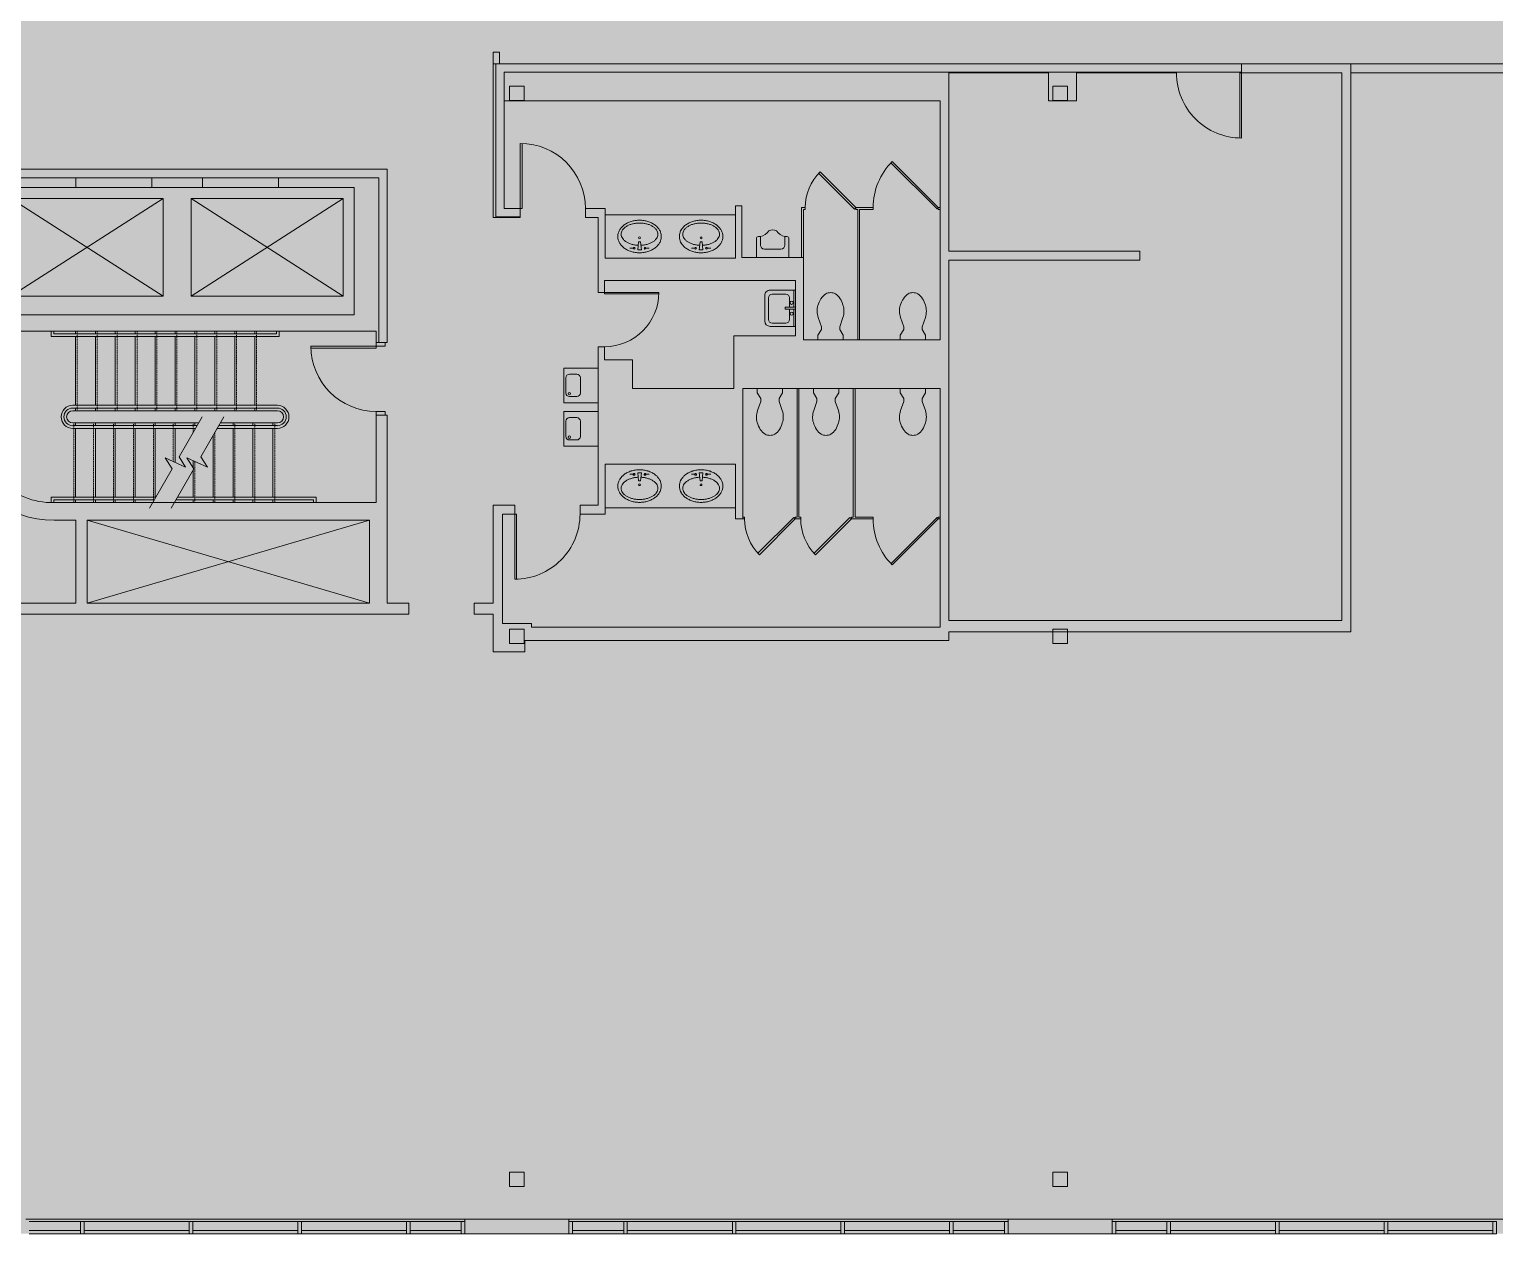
# Model space of a CAD drawing. Header units: inches. Extents: x -1102 to 2793, y -575 to 685.
# Drawn here: x -430 to 380, y -575 to 90 of the extents above; entities that cross this region are included whole.
import ezdxf

# ---------------------------------------------------------------- set-up
doc = ezdxf.new("R2010")
doc.units = ezdxf.units.IN
doc.header["$MEASUREMENT"] = 0
doc.linetypes.add('IMPORT-HIDDEN2', pattern=[0.1875, 0.125, -0.0625])
for name, color, linetype, lineweight in [('8603 Westwood - 2nd Floor - suite 200 230_dwg _2_', 8, 'Continuous', 9), ('A-COLS-EXST', 7, 'Continuous', 9), ('A-DETL-GENF', 92, 'Continuous', 9), ('A-DOOR-EXST', 7, 'Continuous', 9), ('A-EQPM-EXST', 7, 'Continuous', 9), ('A-FLOR-PFIX-EXST', 7, 'Continuous', 9), ('A-FLOR-RISR-EXST', 7, 'IMPORT-HIDDEN2', 9), ('A-FLOR-STRS-EXST', 7, 'Continuous', 9), ('A-FLOR-WDWK-EXST', 7, 'Continuous', 9), ('A-GLAZ-EXST', 7, 'Continuous', 9), ('A-GLAZ-SILL-EXST', 7, 'Continuous', 9), ('A-WALL', 113, 'Continuous', 9), ('A-WALL-DMIS-EXST', 7, 'Continuous', 9), ('A-WALL-FULL-EXST', 7, 'Continuous', 9), ('I-WALL', 2, 'Continuous', 13)]:
    doc.layers.add(name, color=color, linetype=linetype, lineweight=lineweight)

# ---------------------------------------------------------------- blocks, each defined once
blk = doc.blocks.new('8603 Westwood - 2nd Floor - suite 200 230_dwg_SM55-2424550-Reflected Ceiling Plan')
at = {"layer": 'A-DOOR-EXST', "flags": 128}
blk.add_lwpolyline([(1, 35.99), (1, 0), (0, 0), (0, 36)], dxfattribs=at)
at = {"layer": 'A-DOOR-EXST'}
blk.add_arc((0, 0), 36, 360, 90, dxfattribs=at)
blk = doc.blocks.new('8603 Westwood - 2nd Floor - suite 200 230_dwg_SM181-2424552-Reflected Ceiling Plan')
at = {"layer": 'A-FLOR-PFIX-EXST'}
for p, q in [((-3.01, 2.49), (-5.38, 2.49)), ((3, 2.49), (5.37, 2.49))]:
    blk.add_line(p, q, dxfattribs=at)
at = {"layer": 'A-FLOR-PFIX-EXST', "flags": 128}
blk.add_lwpolyline([(1, 1.62), (-1.01, 1.62), (-0.51, 6.14), (0.5, 6.14)], close=True, dxfattribs=at)
at = {"layer": 'A-FLOR-PFIX-EXST'}
for centre, radius, start, end in [((-1.34, 5.79), 11.96, 116.48623, 126.73912), ((-0.55, 4.23), 13.71, 107.16549, 116.52456), ((-0.13, 2.9), 15.11, 98.43075, 107.20364), ((-0.05, 0.34), 16.1, 93.40157, 100.46621), ((-0.01, 2.14), 15.88, 89.98216, 98.46721), ((0, -0.27), 16.72, 86.55459, 93.44541), ((0, 2.14), 15.88, 81.53279, 90.01784), ((0.04, 0.34), 16.1, 79.53379, 86.59843), ((0.12, 2.9), 15.11, 72.79636, 81.56925), ((0.54, 4.23), 13.71, 63.47544, 72.83451), ((1.33, 5.79), 11.96, 53.26088, 63.51377), ((-5.16, 9), 6.86, 165.09171, 179.94553), ((-5.16, 9.02), 6.86, 180.05447, 194.90829), ((-4.59, 8.84), 7.45, 150.94983, 165.00722), ((-3.6, 8.28), 8.59, 138.12983, 150.91663), ((-6.4, 10.29), 3.76, 172.01313, 190.63747), ((-6.09, 10.22), 4.08, 154.0944, 171.73801), ((-5.99, 10.39), 4.19, 190.89537, 208.2417), ((-2.43, 7.23), 10.16, 126.70744, 138.13954), ((-5.13, 9.75), 5.16, 138.88434, 153.99046), ((-4.95, 10.95), 5.37, 208.3195, 223.02409), ((-3.76, 8.56), 6.96, 126.55998, 138.92399), ((-2.33, 6.65), 9.35, 116.48913, 126.64354), ((-1.13, 4.3), 11.99, 107.96466, 116.56702), ((-0.37, 2), 14.41, 100.41624, 108.02686), ((0, 8.25), 0.487, 360, 180), ((0, 8.25), 0.487, 180, 360), ((0.36, 2), 14.41, 71.97314, 79.58376), ((1.12, 4.3), 11.99, 63.43298, 72.03534), ((2.32, 6.65), 9.35, 53.35646, 63.51087), ((3.75, 8.56), 6.96, 41.07601, 53.44002), ((2.42, 7.23), 10.16, 41.86046, 53.29256), ((4.94, 10.95), 5.37, 316.97591, 331.6805), ((5.12, 9.75), 5.16, 26.00954, 41.11566), ((5.98, 10.39), 4.19, 331.7583, 349.10463), ((6.08, 10.22), 4.08, 8.26199, 25.9056), ((3.59, 8.28), 8.59, 29.08337, 41.87017), ((6.39, 10.29), 3.76, 349.36253, 7.98687), ((4.58, 8.84), 7.45, 14.99278, 29.05017), ((5.15, 9), 6.86, 0.05447, 14.90829), ((5.15, 9.02), 6.86, 345.09171, 359.94553), ((-4.59, 9.18), 7.45, 194.99278, 209.05017), ((-3.6, 9.74), 8.59, 209.08337, 221.87017), ((-2.43, 10.78), 10.16, 221.86046, 233.29256), ((-3.55, 12.24), 7.27, 222.97294, 234.9845), ((-1.34, 12.22), 11.96, 233.26088, 243.51377), ((-2.14, 14.24), 9.72, 234.90001, 244.79615), ((-0.55, 13.79), 13.71, 243.47544, 252.83451), ((-1, 16.62), 12.36, 244.72039, 253.15131), ((-0.13, 15.12), 15.11, 252.79636, 261.56925), ((-0.3, 18.86), 14.7, 253.09118, 260.59969), ((-3.01, 2.49), 0.5, 360, 180), ((-3.01, 2.49), 0.5, 180, 0), ((-0.04, 20.4), 16.26, 260.55097, 267.56951), ((-0.01, 15.88), 15.88, 261.53279, 270.01784), ((0, 15.88), 15.88, 269.98216, 278.46721), ((0.03, 20.4), 16.26, 272.43049, 279.44903), ((0.12, 15.12), 15.11, 278.43075, 287.20364), ((3, 2.49), 0.5, 360, 180), ((3, 2.49), 0.5, 180, 360), ((0.3, 18.86), 14.7, 279.40031, 286.90882), ((0.99, 16.62), 12.36, 286.84869, 295.27961), ((0.54, 13.79), 13.71, 287.16549, 296.52456), ((2.13, 14.24), 9.72, 295.20385, 305.09999), ((1.33, 12.22), 11.96, 296.48623, 306.73912), ((3.54, 12.24), 7.27, 305.0155, 317.02706), ((2.42, 10.78), 10.16, 306.70744, 318.13954), ((3.59, 9.74), 8.59, 318.12983, 330.91663), ((4.58, 9.18), 7.45, 330.94983, 345.00722)]:
    blk.add_arc(centre, radius, start, end, dxfattribs=at)
blk = doc.blocks.new('8603 Westwood - 2nd Floor - suite 200 230_dwg_SM181-2424553-Reflected Ceiling Plan')
at = {"layer": 'A-FLOR-PFIX-EXST'}
for p, q in [((-3.01, 2.49), (-5.38, 2.49)), ((3, 2.49), (5.37, 2.49))]:
    blk.add_line(p, q, dxfattribs=at)
at = {"layer": 'A-FLOR-PFIX-EXST', "flags": 128}
blk.add_lwpolyline([(1, 1.62), (-1.01, 1.62), (-0.51, 6.14), (0.5, 6.14)], close=True, dxfattribs=at)
at = {"layer": 'A-FLOR-PFIX-EXST'}
for centre, radius, start, end in [((-1.34, 5.79), 11.96, 116.48623, 126.73912), ((-0.55, 4.23), 13.71, 107.16549, 116.52456), ((-0.13, 2.9), 15.11, 98.43075, 107.20364), ((-0.05, 0.34), 16.1, 93.40157, 100.46621), ((-0.01, 2.14), 15.88, 89.98216, 98.46721), ((0, -0.27), 16.72, 86.55459, 93.44541), ((0, 2.14), 15.88, 81.53279, 90.01784), ((0.04, 0.34), 16.1, 79.53379, 86.59843), ((0.12, 2.9), 15.11, 72.79636, 81.56925), ((0.54, 4.23), 13.71, 63.47544, 72.83451), ((1.33, 5.79), 11.96, 53.26088, 63.51377), ((-5.16, 9), 6.86, 165.09171, 179.94553), ((-5.16, 9.02), 6.86, 180.05447, 194.90829), ((-4.59, 8.84), 7.45, 150.94983, 165.00722), ((-3.6, 8.28), 8.59, 138.12983, 150.91663), ((-6.4, 10.29), 3.76, 172.01313, 190.63747), ((-6.09, 10.22), 4.08, 154.0944, 171.73801), ((-5.99, 10.39), 4.19, 190.89537, 208.2417), ((-2.43, 7.23), 10.16, 126.70744, 138.13954), ((-5.13, 9.75), 5.16, 138.88434, 153.99046), ((-4.95, 10.95), 5.37, 208.3195, 223.02409), ((-3.76, 8.56), 6.96, 126.55998, 138.92399), ((-2.33, 6.65), 9.35, 116.48913, 126.64354), ((-1.13, 4.3), 11.99, 107.96466, 116.56702), ((-0.37, 2), 14.41, 100.41624, 108.02686), ((0, 8.25), 0.487, 360, 180), ((0, 8.25), 0.487, 180, 360), ((0.36, 2), 14.41, 71.97314, 79.58376), ((1.12, 4.3), 11.99, 63.43298, 72.03534), ((2.32, 6.65), 9.35, 53.35646, 63.51087), ((3.75, 8.56), 6.96, 41.07601, 53.44002), ((2.42, 7.23), 10.16, 41.86046, 53.29256), ((4.94, 10.95), 5.37, 316.97591, 331.6805), ((5.12, 9.75), 5.16, 26.00954, 41.11566), ((5.98, 10.39), 4.19, 331.7583, 349.10463), ((6.08, 10.22), 4.08, 8.26199, 25.9056), ((3.59, 8.28), 8.59, 29.08337, 41.87017), ((6.39, 10.29), 3.76, 349.36253, 7.98687), ((4.58, 8.84), 7.45, 14.99278, 29.05017), ((5.15, 9), 6.86, 0.05447, 14.90829), ((5.15, 9.02), 6.86, 345.09171, 359.94553), ((-4.59, 9.18), 7.45, 194.99278, 209.05017), ((-3.6, 9.74), 8.59, 209.08337, 221.87017), ((-2.43, 10.78), 10.16, 221.86046, 233.29256), ((-3.55, 12.24), 7.27, 222.97294, 234.9845), ((-1.34, 12.22), 11.96, 233.26088, 243.51377), ((-2.14, 14.24), 9.72, 234.90001, 244.79615), ((-0.55, 13.79), 13.71, 243.47544, 252.83451), ((-1, 16.62), 12.36, 244.72039, 253.15131), ((-0.13, 15.12), 15.11, 252.79636, 261.56925), ((-0.3, 18.86), 14.7, 253.09118, 260.59969), ((-3.01, 2.49), 0.5, 360, 180), ((-3.01, 2.49), 0.5, 180, 0), ((-0.04, 20.4), 16.26, 260.55097, 267.56951), ((-0.01, 15.88), 15.88, 261.53279, 270.01784), ((0, 15.88), 15.88, 269.98216, 278.46721), ((0.03, 20.4), 16.26, 272.43049, 279.44903), ((0.12, 15.12), 15.11, 278.43075, 287.20364), ((3, 2.49), 0.5, 360, 180), ((3, 2.49), 0.5, 180, 360), ((0.3, 18.86), 14.7, 279.40031, 286.90882), ((0.99, 16.62), 12.36, 286.84869, 295.27961), ((0.54, 13.79), 13.71, 287.16549, 296.52456), ((2.13, 14.24), 9.72, 295.20385, 305.09999), ((1.33, 12.22), 11.96, 296.48623, 306.73912), ((3.54, 12.24), 7.27, 305.0155, 317.02706), ((2.42, 10.78), 10.16, 306.70744, 318.13954), ((3.59, 9.74), 8.59, 318.12983, 330.91663), ((4.58, 9.18), 7.45, 330.94983, 345.00722)]:
    blk.add_arc(centre, radius, start, end, dxfattribs=at)
blk = doc.blocks.new('8603 Westwood - 2nd Floor - suite 200 230_dwg_SM330-2424554-Reflected Ceiling Plan')
at = {"layer": 'A-FLOR-PFIX-EXST', "flags": 128}
blk.add_lwpolyline([(20.61, 18.96), (0.82, -0.82), (0, 0), (19.8, 19.8)], dxfattribs=at)
at = {"layer": 'A-FLOR-PFIX-EXST'}
blk.add_arc((0, 0), 28, 360, 45, dxfattribs=at)
blk = doc.blocks.new('8603 Westwood - 2nd Floor - suite 200 230_dwg_TOILET3-2424555-Reflected Ceiling Plan')
at = {"layer": 'A-FLOR-PFIX-EXST', "flags": 128}
blk.add_lwpolyline([(12.32, -6.84), (7.19, -5.04), (5.59, -5.04), (2.5, -7), (0, -7), (0, 7), (2.5, 7), (5.59, 5.04), (7.19, 5.04), (12.32, 6.84)], dxfattribs=at)
at = {"layer": 'A-FLOR-PFIX-EXST'}
for centre, radius, start, end in [((15.72, -3.12), 10.52, 90, 108.83538), ((16.24, -0.62), 8.05, 71.16462, 93.77544), ((15.16, -6.53), 14.01, 57.64617, 74.75526), ((16.24, -3.98), 11.29, 36.06108, 55.36406), ((20.07, 0), 5.93, 360, 26.70119), ((20.07, 0), 5.93, 333.29881, 0), ((15.72, 3.12), 10.52, 251.16462, 270), ((15.72, 3.12), 10.52, 270, 288.83538), ((15.7, 5.91), 13.2, 284.96262, 301.78382), ((16.24, 3.98), 11.29, 304.63594, 323.93892)]:
    blk.add_arc(centre, radius, start, end, dxfattribs=at)
blk = doc.blocks.new('8603 Westwood - 2nd Floor - suite 200 230_dwg_SM76-2424556-Reflected Ceiling Plan')
blk.add_blockref('8603 Westwood - 2nd Floor - suite 200 230_dwg_TOILET3-2424555-Reflected Ceiling Plan', (0, 0))
blk = doc.blocks.new('8603 Westwood - 2nd Floor - suite 200 230_dwg_SM57-2424557-Reflected Ceiling Plan')
at = {"layer": 'A-FLOR-PFIX-EXST', "flags": 128}
blk.add_lwpolyline([(26.15, 24.74), (0.71, -0.71), (0, 0), (25.46, 25.46)], dxfattribs=at)
at = {"layer": 'A-FLOR-PFIX-EXST'}
blk.add_arc((0, 0), 36, 360, 45, dxfattribs=at)
blk = doc.blocks.new('8603 Westwood - 2nd Floor - suite 200 230_dwg_SM330-2424558-Reflected Ceiling Plan')
at = {"layer": 'A-FLOR-PFIX-EXST', "flags": 128}
blk.add_lwpolyline([(20.61, 18.96), (0.82, -0.82), (0, 0), (19.8, 19.8)], dxfattribs=at)
at = {"layer": 'A-FLOR-PFIX-EXST'}
blk.add_arc((0, 0), 28, 360, 45, dxfattribs=at)
blk = doc.blocks.new('8603 Westwood - 2nd Floor - suite 200 230_dwg_SM76-2424559-Reflected Ceiling Plan')
blk.add_blockref('8603 Westwood - 2nd Floor - suite 200 230_dwg_TOILET3-2424555-Reflected Ceiling Plan', (0, 0))
blk = doc.blocks.new('8603 Westwood - 2nd Floor - suite 200 230_dwg_SM79-2424560-Reflected Ceiling Plan')
at = {"layer": 'A-FLOR-PFIX-EXST'}
blk.add_line((-4.5, 4.55), (4.5, 4.55), dxfattribs=at)
at = {"layer": 'A-FLOR-PFIX-EXST', "flags": 128}
for points in [[(9, 10.37), (9, 0), (-9, 0), (-9, 10.37)], [(-7.88, 11.49), (-6.75, 11.49), (-6.75, 6.8)], [(7.88, 11.49), (6.75, 11.49), (6.75, 6.8)]]:
    blk.add_lwpolyline(points, dxfattribs=at)
at = {"layer": 'A-FLOR-PFIX-EXST'}
for centre, radius, start, end in [((-7.88, 10.37), 1.12, 90, 180), ((-9.05, 19.95), 8.77, 285.17538, 322.1261), ((0, 10.6), 4.5, 61.83304, 118.16696), ((9.05, 19.95), 8.77, 217.8739, 254.82462), ((7.88, 10.37), 1.13, 360, 90), ((-4.5, 6.8), 2.25, 180, 270), ((4.5, 6.8), 2.25, 270, 0)]:
    blk.add_arc(centre, radius, start, end, dxfattribs=at)
blk = doc.blocks.new('8603 Westwood - 2nd Floor - suite 200 230_dwg_SM342-2424561-Reflected Ceiling Plan')
at = {"layer": 'A-FLOR-PFIX-EXST'}
for p, q in [((3.45, -7.2), (3.45, -3.2)), ((5.45, -1.2), (13.81, -1.2)), ((15.81, -7.2), (15.81, -3.2)), ((5.45, -9.2), (13.81, -9.2))]:
    blk.add_line(p, q, dxfattribs=at)
at = {"layer": 'A-FLOR-PFIX-EXST', "flags": 128}
blk.add_lwpolyline([(0, 0), (19.11, 0), (19.11, -19), (0, -19)], close=True, dxfattribs=at)
at = {"layer": 'A-FLOR-PFIX-EXST'}
blk.add_circle((5, -3.08), 0.675, dxfattribs=at)
for centre, start, end in [((5.45, -3.2), 90, 180), ((5.45, -7.2), 180, 270), ((13.81, -3.2), 360, 90), ((13.81, -7.2), 270, 0)]:
    blk.add_arc(centre, 2, start, end, dxfattribs=at)
blk = doc.blocks.new('8603 Westwood - 2nd Floor - suite 200 230_dwg_SM55-2424562-Reflected Ceiling Plan')
at = {"layer": 'A-DOOR-EXST', "flags": 128}
blk.add_lwpolyline([(1, 35.99), (1, 0), (0, 0), (0, 36)], dxfattribs=at)
at = {"layer": 'A-DOOR-EXST'}
blk.add_arc((0, 0), 36, 360, 90, dxfattribs=at)
blk = doc.blocks.new('8603 Westwood - 2nd Floor - suite 200 230_dwg_SM73-2424563-Reflected Ceiling Plan')
at = {"layer": 'A-FLOR-PFIX-EXST'}
for p, q in [((-7, 17), (7, 17)), ((-8.25, 12.89), (-8.25, 5.35)), ((5.79, 14.89), (-6.25, 14.89)), ((7.79, 5.35), (7.79, 12.89)), ((-0.48, 1), (-10, 1)), ((-6.25, 3.35), (-0.48, 3.35)), ((0.52, 3.35), (5.79, 3.35)), ((10, 1), (0.52, 1))]:
    blk.add_line(p, q, dxfattribs=at)
at = {"layer": 'A-FLOR-PFIX-EXST', "flags": 128}
for points in [[(10, 14), (10, 0), (-10, 0), (-10, 14)], [(0.52, 0), (0.52, 5.68), (-0.48, 5.68), (-0.48, 0)]]:
    blk.add_lwpolyline(points, dxfattribs=at)
at = {"layer": 'A-FLOR-PFIX-EXST'}
for centre in [(-2.98, 2.13), (3.03, 2.13)]:
    blk.add_circle(centre, 0.877, dxfattribs=at)
for centre, radius, start, end in [((-7, 14), 3, 90, 180), ((7, 14), 3, 360, 90), ((-6.25, 12.89), 2, 90, 180), ((5.79, 12.89), 2, 360, 90), ((-6.25, 5.35), 2, 180, 270), ((5.79, 5.35), 2, 270, 0)]:
    blk.add_arc(centre, radius, start, end, dxfattribs=at)
blk = doc.blocks.new('8603 Westwood - 2nd Floor - suite 200 230_dwg_SM57-2424566-Reflected Ceiling Plan')
at = {"layer": 'A-FLOR-PFIX-EXST', "flags": 128}
blk.add_lwpolyline([(26.15, 24.74), (0.71, -0.71), (0, 0), (25.46, 25.46)], dxfattribs=at)
at = {"layer": 'A-FLOR-PFIX-EXST'}
blk.add_arc((0, 0), 36, 360, 45, dxfattribs=at)
blk = doc.blocks.new('8603 Westwood - 2nd Floor - suite 200 230_dwg _2_-2424548-Reflected Ceiling Plan')
at = {"layer": 'A-COLS-EXST', "flags": 128}
for points in [[(525.63, 634), (517.63, 634), (517.63, 626), (525.63, 626)], [(825.63, 634), (817.63, 634), (817.63, 626), (825.63, 626)], [(525.63, 334), (517.63, 334), (517.63, 326), (525.63, 326)], [(825.63, 334), (817.63, 334), (817.63, 326), (825.63, 326)], [(525.63, 34), (517.63, 34), (517.63, 26), (525.63, 26)], [(825.63, 34), (817.63, 34), (817.63, 26), (825.63, 26)]]:
    blk.add_lwpolyline(points, close=True, dxfattribs=at)
at = {"layer": 'A-DOOR-EXST', "flags": 128}
for points in [[(320, 583.37), (320, 577.87), (278, 577.87), (278, 583.37)], [(348, 583.37), (348, 577.87), (390, 577.87), (390, 583.37)], [(448.88, 492.25), (448.88, 490.25), (443.88, 490.25), (443.88, 492.25)], [(448.88, 452.25), (448.88, 454.25), (443.88, 454.25), (443.88, 452.25)]]:
    blk.add_lwpolyline(points, dxfattribs=at)
at = {"layer": 'A-EQPM-EXST'}
for p, q in [((242.25, 571.88), (326.25, 517.88)), ((326.25, 571.88), (242.25, 517.88)), ((341.75, 571.88), (425.75, 517.88)), ((425.75, 571.88), (341.75, 517.88)), ((284.25, 394.13), (440.25, 348.25)), ((440.25, 394.13), (284.25, 348.25))]:
    blk.add_line(p, q, dxfattribs=at)
at = {"layer": 'A-EQPM-EXST', "flags": 128}
for points in [[(326.25, 571.88), (242.25, 571.88), (242.25, 517.88), (326.25, 517.88)], [(341.75, 571.88), (425.75, 571.88), (425.75, 517.88), (341.75, 517.88)]]:
    blk.add_lwpolyline(points, close=True, dxfattribs=at)
at = {"layer": 'A-FLOR-PFIX-EXST', "flags": 128}
for points in [[(678.88, 539.37), (678.88, 566.87), (680.88, 566.87), (680.88, 565.87), (679.88, 565.87), (679.88, 539.37)], [(710.88, 493.87), (710.88, 565.87), (718.38, 565.87), (718.38, 566.87), (708.88, 566.87), (708.88, 565.87), (709.88, 565.87), (709.88, 493.87)], [(755.38, 565.87), (754.38, 565.87), (754.38, 566.87), (755.38, 566.87)], [(677.38, 467), (677.38, 395.87), (678.38, 395.87), (678.38, 394.87), (675.38, 394.87), (675.38, 395.87), (676.38, 395.87), (676.38, 467)], [(707.38, 467), (707.38, 395.87), (706.38, 395.87), (706.38, 394.87), (718.38, 394.87), (718.38, 395.87), (708.38, 395.87), (708.38, 467)], [(646.38, 394.87), (647.38, 394.87), (647.38, 395.87), (646.38, 395.87)], [(755.38, 394.87), (754.38, 394.87), (754.38, 395.87), (755.38, 395.87)]]:
    blk.add_lwpolyline(points, dxfattribs=at)
at = {"layer": 'A-FLOR-RISR-EXST'}
for p, q in [((278.88, 454.63), (278.88, 498.63)), ((289.88, 454.63), (289.88, 498.63)), ((300.88, 454.63), (300.88, 498.63)), ((311.88, 454.63), (311.88, 498.63)), ((322.88, 454.63), (322.88, 498.63)), ((333.88, 454.63), (333.88, 498.63)), ((344.88, 454.63), (344.88, 498.63)), ((355.88, 454.63), (355.88, 498.63)), ((366.88, 454.63), (366.88, 498.63)), ((377.88, 454.63), (377.88, 498.63)), ((276.88, 447.88), (276.88, 403.88)), ((287.88, 447.88), (287.88, 403.88)), ((298.88, 447.88), (298.88, 403.88)), ((309.88, 447.88), (309.88, 403.88)), ((320.88, 447.88), (320.88, 404.6)), ((331.88, 447.88), (331.88, 426.62)), ((342.88, 447.88), (342.88, 442.71)), ((365.88, 447.88), (365.88, 403.88)), ((376.88, 447.88), (376.88, 403.88)), ((387.88, 447.88), (387.88, 403.88)), ((354.88, 442.71), (354.88, 403.88)), ((343.88, 426.62), (343.88, 403.88))]:
    blk.add_line(p, q, dxfattribs=at)
at = {"layer": 'A-FLOR-STRS-EXST'}
for p, q in [((277.88, 497.13), (277.88, 498.63)), ((277.88, 457.63), (277.88, 495.63)), ((288.88, 497.13), (288.88, 498.63)), ((288.88, 457.63), (288.88, 495.63)), ((299.88, 497.13), (299.88, 498.63)), ((299.88, 457.63), (299.88, 495.63)), ((310.88, 497.13), (310.88, 498.63)), ((310.88, 457.63), (310.88, 495.63)), ((321.88, 497.13), (321.88, 498.63)), ((321.88, 457.63), (321.88, 495.63)), ((332.88, 497.13), (332.88, 498.63)), ((332.88, 457.63), (332.88, 495.63)), ((343.88, 497.13), (343.88, 498.63)), ((343.88, 457.63), (343.88, 495.63)), ((354.88, 497.13), (354.88, 498.63)), ((354.88, 457.63), (354.88, 495.63)), ((365.88, 497.13), (365.88, 498.63)), ((365.88, 457.63), (365.88, 495.63)), ((376.88, 497.13), (376.88, 498.63)), ((376.88, 457.63), (376.88, 495.63)), ((389.38, 457.63), (276.38, 457.63)), ((389.38, 456.13), (276.38, 456.13)), ((276.38, 454.63), (389.38, 454.63)), ((277.88, 454.63), (277.88, 456.13)), ((288.88, 454.63), (288.88, 456.13)), ((299.88, 454.63), (299.88, 456.13)), ((310.88, 454.63), (310.88, 456.13)), ((321.88, 454.63), (321.88, 456.13)), ((332.88, 454.63), (332.88, 456.13)), ((343.88, 454.63), (343.88, 456.13)), ((354.88, 454.63), (354.88, 456.13)), ((365.88, 454.63), (365.88, 456.13)), ((376.88, 454.63), (376.88, 456.13)), ((345.86, 447.88), (276.38, 447.88)), ((276.38, 446.38), (344.99, 446.38)), ((277.88, 447.88), (277.88, 446.38)), ((288.88, 447.88), (288.88, 446.38)), ((299.88, 447.88), (299.88, 446.38)), ((310.88, 447.88), (310.88, 446.38)), ((321.88, 447.88), (321.88, 446.38)), ((332.88, 447.88), (332.88, 446.38)), ((343.88, 447.88), (343.88, 446.38)), ((389.38, 446.38), (356.99, 446.38)), ((357.86, 447.88), (389.38, 447.88)), ((364.88, 447.88), (364.88, 446.38)), ((375.88, 447.88), (375.88, 446.38)), ((386.88, 447.88), (386.88, 446.38)), ((276.38, 444.88), (344.13, 444.88)), ((277.88, 444.88), (277.88, 406.88)), ((288.88, 444.88), (288.88, 406.88)), ((299.88, 444.88), (299.88, 406.88)), ((310.88, 444.88), (310.88, 406.88)), ((321.88, 444.88), (321.88, 406.88)), ((332.88, 444.88), (332.88, 426.15)), ((353.88, 440.98), (353.88, 406.88)), ((389.38, 444.88), (356.13, 444.88)), ((364.88, 444.88), (364.88, 406.88)), ((375.88, 444.88), (375.88, 406.88)), ((386.88, 444.88), (386.88, 406.88)), ((342.88, 427.08), (342.88, 423.26)), ((342.88, 421.92), (342.88, 406.88)), ((277.88, 405.38), (277.88, 403.88)), ((288.88, 405.38), (288.88, 403.88)), ((299.88, 405.38), (299.88, 403.88)), ((310.88, 405.38), (310.88, 403.88)), ((342.88, 405.38), (342.88, 403.88)), ((353.88, 405.38), (353.88, 403.88)), ((364.88, 405.38), (364.88, 403.88)), ((375.88, 405.38), (375.88, 403.88)), ((386.88, 405.38), (386.88, 403.88))]:
    blk.add_line(p, q, dxfattribs=at)
at = {"layer": 'A-FLOR-STRS-EXST', "flags": 128}
for points in [[(390.38, 498.63), (390.38, 495.63), (264.38, 495.63), (264.38, 498.63)], [(388.88, 498.63), (388.88, 497.13), (265.88, 497.13), (265.88, 498.63)], [(318.72, 400.88), (331.28, 422.62), (327.43, 428.67), (338.72, 423.46), (335.07, 429.19), (347.81, 451.25)], [(330.72, 400.88), (343.28, 422.62), (339.43, 428.67), (350.72, 423.46), (347.07, 429.19), (359.81, 451.25)], [(322.19, 406.88), (264.38, 406.88), (264.38, 404.13)], [(321.32, 405.38), (265.88, 405.38), (265.88, 404)], [(333.32, 405.38), (409.38, 405.38), (409.38, 403.88)], [(334.19, 406.88), (410.88, 406.88), (410.88, 403.88)]]:
    blk.add_lwpolyline(points, dxfattribs=at)
at = {"layer": 'A-FLOR-STRS-EXST'}
for centre, radius, start, end in [((276.38, 451.25), 6.38, 90, 270), ((276.38, 451.25), 4.88, 90, 270), ((276.38, 451.25), 3.38, 90, 270), ((389.38, 451.25), 6.38, 270, 90), ((389.38, 451.25), 4.88, 270, 90), ((389.38, 451.25), 3.38, 270, 90)]:
    blk.add_arc(centre, radius, start, end, dxfattribs=at)
at = {"layer": 'A-FLOR-WDWK-EXST'}
for p, q in [((642.38, 562.87), (570.38, 562.87)), ((642.38, 401.02), (570.38, 401.02))]:
    blk.add_line(p, q, dxfattribs=at)
at = {"layer": 'A-GLAZ-EXST'}
for p, q in [((252.38, 1.74), (280.63, 1.74)), ((282.63, 1.74), (340.63, 1.74)), ((342.63, 1.74), (400.63, 1.74)), ((460.63, 1.74), (402.63, 1.74)), ((490.88, 1.74), (462.63, 1.74)), ((552.38, 1.74), (580.63, 1.74)), ((582.63, 1.74), (640.63, 1.74)), ((700.63, 1.74), (642.63, 1.74)), ((760.63, 1.74), (702.63, 1.74)), ((790.88, 1.74), (762.63, 1.74)), ((852.38, 1.74), (880.63, 1.74)), ((882.63, 1.74), (940.63, 1.74)), ((942.63, 1.74), (1000.63, 1.74)), ((1060.63, 1.74), (1002.63, 1.74))]:
    blk.add_line(p, q, dxfattribs=at)
at = {"layer": 'A-GLAZ-EXST', "flags": 128}
for points in [[(282.63, 6.74), (282.63, 0), (280.63, 0), (280.63, 6.74)], [(342.63, 6.74), (342.63, 0), (340.63, 0), (340.63, 6.74)], [(402.63, 6.74), (402.63, 0), (400.63, 0), (400.63, 6.74)], [(462.63, 6.74), (462.63, 0), (460.63, 0), (460.63, 6.74)], [(492.88, 6.74), (492.88, 0), (490.88, 0), (490.88, 6.74)], [(550.38, 6.74), (550.38, 0), (552.38, 0), (552.38, 6.74)], [(580.63, 6.74), (580.63, 0), (582.63, 0), (582.63, 6.74)], [(640.63, 6.74), (640.63, 0), (642.63, 0), (642.63, 6.74)], [(700.63, 6.74), (700.63, 0), (702.63, 0), (702.63, 6.74)], [(760.63, 6.74), (760.63, 0), (762.63, 0), (762.63, 6.74)], [(790.88, 6.74), (790.88, 0), (792.88, 0), (792.88, 6.74)], [(852.38, 6.74), (852.38, 0), (850.38, 0), (850.38, 6.74)], [(882.63, 6.74), (882.63, 0), (880.63, 0), (880.63, 6.74)], [(942.63, 6.74), (942.63, 0), (940.63, 0), (940.63, 6.74)], [(1002.63, 6.74), (1002.63, 0), (1000.63, 0), (1000.63, 6.74)], [(1062.63, 6.74), (1062.63, 0), (1060.63, 0), (1060.63, 6.74)]]:
    blk.add_lwpolyline(points, close=True, dxfattribs=at)
at = {"layer": 'A-GLAZ-SILL-EXST'}
for p, q in [((250.38, 8), (492.88, 8)), ((280.63, 6.74), (252.38, 6.74)), ((280.63, 0), (252.38, 0)), ((340.63, 6.74), (282.63, 6.74)), ((340.63, 0), (282.63, 0)), ((400.63, 6.74), (342.63, 6.74)), ((400.63, 0), (342.63, 0)), ((402.63, 6.74), (460.63, 6.74)), ((402.63, 0), (460.63, 0)), ((462.63, 6.74), (490.88, 6.74)), ((462.63, 0), (490.88, 0)), ((792.88, 8), (550.38, 8)), ((580.63, 6.74), (552.38, 6.74)), ((580.63, 0), (552.38, 0)), ((640.63, 6.74), (582.63, 6.74)), ((640.63, 0), (582.63, 0)), ((642.63, 6.74), (700.63, 6.74)), ((642.63, 0), (700.63, 0)), ((702.63, 6.74), (760.63, 6.74)), ((702.63, 0), (760.63, 0)), ((762.63, 6.74), (790.88, 6.74)), ((762.63, 0), (790.88, 0)), ((850.38, 8), (1092.88, 8)), ((880.63, 6.74), (852.38, 6.74)), ((880.63, 0), (852.38, 0)), ((940.63, 6.74), (882.63, 6.74)), ((940.63, 0), (882.63, 0)), ((1000.63, 6.74), (942.63, 6.74)), ((1000.63, 0), (942.63, 0)), ((1002.63, 6.74), (1060.63, 6.74)), ((1002.63, 0), (1060.63, 0))]:
    blk.add_line(p, q, dxfattribs=at)
at = {"layer": 'A-WALL-DMIS-EXST', "flags": 128}
blk.add_lwpolyline([(508.5, 646.25), (508.5, 652.75), (512, 652.75), (512, 646.25)], dxfattribs=at)
at = {"layer": 'A-WALL-FULL-EXST'}
for p, q in [((921.88, 646.25), (982.13, 646.25)), ((982.13, 641.25), (982.13, 332.5))]:
    blk.add_line(p, q, dxfattribs=at)
at = {"layer": 'A-WALL-FULL-EXST', "flags": 128}
for points in [[(523.5, 561.7), (523.5, 561.45), (508.5, 561.45), (508.5, 646.25), (510, 646.25)], [(885.88, 641.62), (885.88, 641.25), (830.75, 641.25), (830.75, 625.75), (815.25, 625.75), (815.25, 641.25), (760.25, 641.25), (760.25, 542.75), (865.75, 542.75), (865.75, 537.75), (760.25, 537.75), (760.25, 338.75)], [(760.25, 338.75), (977.25, 338.75), (977.25, 641.25), (921.88, 641.25), (921.88, 641.62)], [(513.63, 337.02), (529.63, 337.02), (529.63, 335.02), (755.38, 335.02), (755.38, 467), (646.38, 467), (646.38, 394.87), (642.38, 394.87), (642.38, 425.02), (570.38, 425.02), (570.38, 397.57), (556.5, 397.57), (556.5, 402.45), (566.5, 402.45), (566.5, 490), (570, 490), (570, 482.75), (585.5, 482.75), (585.5, 467), (641.5, 467), (641.5, 496), (675.5, 496), (675.5, 526.5), (570, 526.5), (570, 520), (566.5, 520), (566.5, 561.45), (559.5, 561.45), (559.5, 566.32), (570.38, 566.32), (570.38, 538.87), (642.38, 538.87), (642.38, 567.87), (645.88, 567.87), (645.88, 539.37), (679.88, 539.37), (679.88, 493.87), (755.38, 493.87), (755.38, 625.87), (514.63, 625.87)], [(431.75, 507.63), (236.25, 507.63), (236.25, 577.87), (278, 577.87), (278, 583.37)], [(348, 583.37), (348, 577.87), (320, 577.87), (320, 583.37)], [(390, 583.37), (390, 577.87), (431.75, 577.87), (431.75, 507.63)], [(223.88, 445.12), (223.88, 498.63), (443.88, 498.63), (443.88, 492.25), (445.38, 492.25)], [(266.05, 394.13), (278.07, 394.13), (278.07, 348.25), (208, 348.25), (208, 303.75), (239, 303.75), (239, 342.25), (462, 342.25), (462, 348.25), (450, 348.25), (450, 452.25), (443.88, 452.25), (443.88, 403.88), (265.88, 403.88)], [(513.63, 337.12), (513.63, 397.57), (520.5, 397.57), (520.5, 402.45), (508.5, 402.45), (508.5, 348.25), (498, 348.25), (498, 342.25), (508.5, 342.25), (508.5, 321.5), (526, 321.5), (526, 327.75), (760.25, 327.75), (760.25, 332.5), (982.13, 332.5)]]:
    blk.add_lwpolyline(points, dxfattribs=at)
for points in [[(284.25, 348.25), (284.25, 394.13), (440.25, 394.13), (440.25, 348.25)], [(492.88, 8), (492.88, 0), (550.38, 0), (550.38, 8)], [(792.88, 8), (850.38, 8), (850.38, 0), (792.88, 0)]]:
    blk.add_lwpolyline(points, close=True, dxfattribs=at)
at = {"layer": 'A-WALL-FULL-EXST'}
for radius, start in [(41.25, 180), (51, 186.9524)]:
    blk.add_arc((265.13, 445.12), radius, start, 271.0418, dxfattribs=at)
for name, p, rotation in [('8603 Westwood - 2nd Floor - suite 200 230_dwg_SM55-2424550-Reflected Ceiling Plan', (921.88, 641.25), 180), ('8603 Westwood - 2nd Floor - suite 200 230_dwg_SM73-2424563-Reflected Ceiling Plan', (675.5, 511.25), 90), ('8603 Westwood - 2nd Floor - suite 200 230_dwg_SM76-2424559-Reflected Ceiling Plan', (694.88, 493.87), 90), ('8603 Westwood - 2nd Floor - suite 200 230_dwg_SM76-2424559-Reflected Ceiling Plan', (740.38, 493.87), 90), ('8603 Westwood - 2nd Floor - suite 200 230_dwg_SM342-2424561-Reflected Ceiling Plan', (547.5, 459.01), 90), ('8603 Westwood - 2nd Floor - suite 200 230_dwg_SM342-2424561-Reflected Ceiling Plan', (547.5, 435.01), 90), ('8603 Westwood - 2nd Floor - suite 200 230_dwg_SM181-2424553-Reflected Ceiling Plan', (623.37, 422.02), 180), ('8603 Westwood - 2nd Floor - suite 200 230_dwg_SM330-2424554-Reflected Ceiling Plan', (675.38, 394.87), 180), ('8603 Westwood - 2nd Floor - suite 200 230_dwg_SM330-2424554-Reflected Ceiling Plan', (706.38, 394.87), 180), ('8603 Westwood - 2nd Floor - suite 200 230_dwg_SM57-2424566-Reflected Ceiling Plan', (754.38, 394.87), 180)]:
    blk.add_blockref(name, p, dxfattribs=dict(rotation=rotation))
for name, p in [('8603 Westwood - 2nd Floor - suite 200 230_dwg_SM55-2424550-Reflected Ceiling Plan', (523.5, 566.32)), ('8603 Westwood - 2nd Floor - suite 200 230_dwg_SM181-2424553-Reflected Ceiling Plan', (589.38, 541.87)), ('8603 Westwood - 2nd Floor - suite 200 230_dwg_SM79-2424560-Reflected Ceiling Plan', (662.88, 539.37))]:
    blk.add_blockref(name, p)
at = {"extrusion": (0, 0, -1), "zscale": -1}
for name, p in [('8603 Westwood - 2nd Floor - suite 200 230_dwg_SM57-2424557-Reflected Ceiling Plan', (-754.38, 566.87)), ('8603 Westwood - 2nd Floor - suite 200 230_dwg_SM330-2424558-Reflected Ceiling Plan', (-708.88, 566.87)), ('8603 Westwood - 2nd Floor - suite 200 230_dwg_SM181-2424552-Reflected Ceiling Plan', (-623.37, 541.87))]:
    blk.add_blockref(name, p, dxfattribs=at)
at = {"xscale": 0.8333333333332575, "yscale": 0.8333333333332575, "zscale": 0.8333333333332575, "rotation": 270}
blk.add_blockref('8603 Westwood - 2nd Floor - suite 200 230_dwg_SM55-2424550-Reflected Ceiling Plan', (570, 520), dxfattribs=at)
at = {"extrusion": (0, 0, -1), "zscale": -1}
for name, p, rotation in [('8603 Westwood - 2nd Floor - suite 200 230_dwg_SM55-2424562-Reflected Ceiling Plan', (-443.88, 490.25), 270), ('8603 Westwood - 2nd Floor - suite 200 230_dwg_SM76-2424556-Reflected Ceiling Plan', (-661.38, 467), 270), ('8603 Westwood - 2nd Floor - suite 200 230_dwg_SM76-2424556-Reflected Ceiling Plan', (-692.38, 467), 270), ('8603 Westwood - 2nd Floor - suite 200 230_dwg_SM76-2424556-Reflected Ceiling Plan', (-740.38, 467), 270), ('8603 Westwood - 2nd Floor - suite 200 230_dwg_SM181-2424552-Reflected Ceiling Plan', (-589.38, 422.02), 180), ('8603 Westwood - 2nd Floor - suite 200 230_dwg_SM55-2424562-Reflected Ceiling Plan', (-520.5, 397.57), 180)]:
    blk.add_blockref(name, p, dxfattribs=dict(at, rotation=rotation))

msp = doc.modelspace()

# ---------------------------------------------------------------- hatches: boundary and pattern name
at = {"layer": 'A-DETL-GENF'}
h = msp.add_hatch(color=9, dxfattribs=at)
h.paths.add_polyline_path([(320.57, -574.97), (1181.18, -574.97), (974.68, 47.27), (980.07, 47.51), (985.42, 48.24), (990.68, 49.44), (995.81, 51.1), (1000.77, 53.22), (1005.53, 55.78), (1010.03, 58.75), (1014.25, 62.12), (1018.15, 65.85), (1021.7, 69.91), (1024.87, 74.27), (1027.63, 78.91), (1029.98, 83.77), (1031.87, 88.82), (1033.31, 94.02), (1034.27, 99.33), (1034.75, 104.7), (1034.75, 110.1), (1034.27, 115.47), (1033.31, 120.78), (1031.87, 125.98), (1029.98, 131.03), (1027.63, 135.89), (1024.87, 140.52), (1021.7, 144.89), (1018.15, 148.95), (1014.25, 152.68), (1010.03, 156.04), (1005.53, 159.02), (1000.77, 161.57), (995.81, 163.69), (990.68, 165.36), (985.42, 166.56), (980.07, 167.29), (974.68, 167.53), (933.68, 167.53), (943.68, 137.54), (679.06, 137.54), (679.06, 134.04), (365.9, 134.04), (365.9, 137.54), (329.9, 137.54), (329.9, 134.04), (317.06, 134.04), (317.06, 137.54), (315.06, 137.54), (315.06, 134.04), (-134.69, 134.04), (-133.82, 135.79), (-134.69, 137.54), (-601.42, 137.54), (-601.42, 230.67), (-822.39, 230.67), (-867.43, 366.24), (-869.47, 372.86), (-871.52, 381.22), (-873.08, 389.68), (-874.16, 398.22), (-874.76, 406.8), (-874.86, 415.41), (-874.46, 424), (-873.58, 432.56), (-872.21, 441.06), (-870.35, 449.46), (-868.02, 457.74), (-865.22, 465.88), (-861.96, 473.84), (-858.25, 481.6), (-854.1, 489.14), (-849.52, 496.43), (-844.54, 503.45), (-839.16, 510.16), (-833.41, 516.56), (-827.3, 522.62), (-820.7, 528.45), (-814.1, 533.65), (-807.04, 538.58), (-799.72, 543.1), (-792.15, 547.19), (-783.73, 551.09), (-776.37, 554.04), (-768.21, 556.78), (-759.91, 559.04), (-751.49, 560.83), (-742.99, 562.14), (-734.42, 562.95), (-725.82, 563.28), (-698.23, 563.28), (-738.82, 685.04), (-1102.06, 685.04), (-914.31, 121.79), (-767.44, 121.79), (-767.44, 13.04), (-878.07, 13.04), (-883.44, 12.79), (-888.78, 12.07), (-894.03, 10.87), (-899.15, 9.21), (-904.1, 7.09), (-908.84, 4.54), (-913.33, 1.58), (-917.54, -1.78), (-921.43, -5.5), (-924.97, -9.56), (-928.14, -13.91), (-930.9, -18.53), (-933.24, -23.38), (-935.13, -28.42), (-936.56, -33.61), (-937.52, -38.91), (-938, -44.27), (-938, -49.66), (-937.52, -55.02), (-936.56, -60.32), (-935.13, -65.51), (-933.24, -70.55), (-930.9, -75.4), (-928.14, -80.02), (-924.97, -84.37), (-921.43, -88.43), (-917.54, -92.15), (-913.33, -95.51), (-908.84, -98.47), (-904.1, -101.02), (-899.15, -103.14), (-894.03, -104.8), (-888.78, -106), (-883.44, -106.72), (-878.07, -106.96), (-763.94, -106.96), (-763.94, -214.96), (-802.07, -214.96), (-682.06, -574.97), (-601.17, -574.97)], flags=0)
h.paths.add_polyline_path([(-188.57, 126.54), (-188.57, 134.04), (-185.07, 134.04), (-185.07, 126.54), (-187.44, 126.54)], flags=0)

# ---------------------------------------------------------------- linework, layer by layer
at = {"layer": 'A-WALL', "color": 250, "lineweight": 20}
for p, q in [((300.06, 66.29), (300.06, 71.29)), ((300.06, 71.29), (450.81, 71.29)), ((450.81, 66.29), (300.06, 66.29))]:
    msp.add_line(p, q, dxfattribs=at)
at = {"layer": 'I-WALL', "color": 250, "lineweight": 20}
for p, q in [((-172.07, -13.27), (-172.07, 71.29)), ((-172.07, 71.29), (239.81, 71.29)), ((-167.44, 66.66), (-167.44, -8.64)), ((239.81, 66.66), (-167.44, 66.66)), ((239.81, 71.29), (239.81, 66.66)), ((-467.57, 13.04), (-232.07, 13.04)), ((-236.69, 8.41), (-462.94, 8.41)), ((-236.69, -82.71), (-236.69, 8.41)), ((-232.07, 13.04), (-232.07, -82.71)), ((-158.57, -13.27), (-172.07, -13.27)), ((-167.44, -8.64), (-158.57, -8.64)), ((-158.57, -8.64), (-158.57, -13.27)), ((-232.07, -82.71), (-236.69, -82.71))]:
    msp.add_line(p, q, dxfattribs=at)

# ---------------------------------------------------------------- block references
at = {"layer": '8603 Westwood - 2nd Floor - suite 200 230_dwg _2_', "color": 7}
msp.add_blockref('8603 Westwood - 2nd Floor - suite 200 230_dwg _2_-2424548-Reflected Ceiling Plan', (-682.07, -574.96), dxfattribs=at)

doc.saveas('drawing.dxf')
